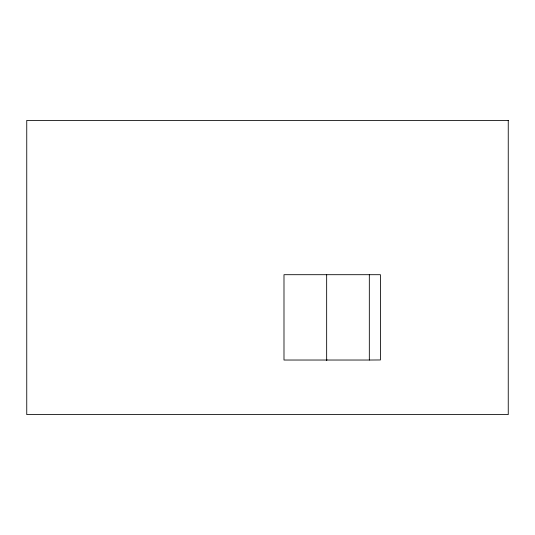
<?xml version="1.0" encoding="UTF-8"?>
<svg xmlns="http://www.w3.org/2000/svg" width="535" height="535" viewBox="0 0 535 535"><rect width="100%" height="100%" fill="white"/><g stroke="black" fill="none" stroke-linecap="round" stroke-linejoin="round"><path stroke-width="0.8" d="M326.41 359.781L326.658 360.383L326.912 359.781M369.324 360.028L380.418 359.961L380.418 274.696L283.991 274.696L283.991 360.028L369.324 360.028L369.324 274.696M326.658 274.696L326.658 360.028M508.25 120.402L26.75 120.402L26.75 414.598L508.25 414.598L508.25 120.402"/></g></svg>
